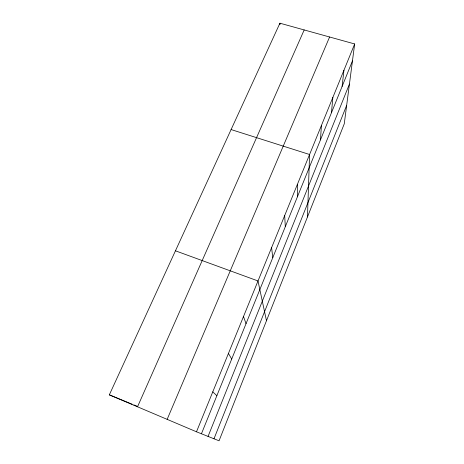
<?xml version="1.0" encoding="UTF-8"?>
<svg xmlns="http://www.w3.org/2000/svg" width="464" height="464" viewBox="0 0 464 464"><rect width="100%" height="100%" fill="white"/><g stroke="black" fill="none" stroke-linecap="round" stroke-linejoin="round"><path stroke-width="0.7" d="M307.47 216.978L309.581 154.506L231.101 129.56M320.473 139.879L321.407 125.5M331.464 112.735L332.85 97.434M342.119 86.42L343.934 70.273M354.664 43.958L344.259 123.83L219.054 440.8L196.487 431.798L109.336 394.847L279.92 23.2L354.664 43.958L196.487 431.798M213.991 438.782L346.672 105.305M208.058 436.409L349.444 84.042M201.44 433.776L352.454 60.906M167.15 419.357L329.597 36.998M137.524 406.795L304.187 29.94M175.45 250.804L258.007 280.958L266.481 320.74M109.336 394.847L129.555 403.141M130.193 403.407L132.043 404.167M133.899 404.927L135.134 405.432M135.749 405.687L137.698 406.487M212.773 391.865L216.862 395.705M228.433 353.475L231.716 359.032M243.496 316.529L246.03 323.681M271.585 247.672L272.786 257.613M284.687 215.534L285.302 226.716M279.92 23.2L279.983 24.644M297.343 184.498L297.407 196.823"/></g></svg>
